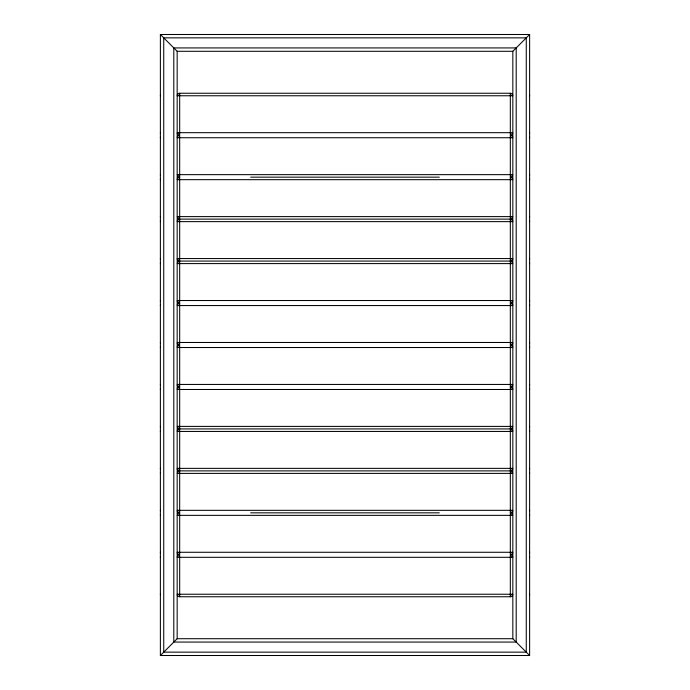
<?xml version="1.0" encoding="UTF-8"?>
<svg xmlns="http://www.w3.org/2000/svg" width="690" height="690" viewBox="0 0 690 690"><rect width="100%" height="100%" fill="white"/><g stroke="black" fill="none" stroke-linecap="round" stroke-linejoin="round"><path stroke-width="1.03" d="M178.995 133.368L179.676 132.687L178.788 133.058M178.995 175.329L179.676 174.648L178.788 175.01M178.995 217.281L179.676 216.608L178.788 216.971M178.995 259.242L179.676 258.56L178.788 258.931M178.995 301.202L179.676 300.521L178.788 300.892M178.995 343.163L179.676 342.481L178.788 342.852M178.995 385.123L179.676 384.442L178.788 384.813M529.618 655.5L512.834 638.716L512.834 51.284L529.618 34.5L160.382 34.5L160.382 655.5L529.618 655.5L529.618 34.5M178.995 427.084L179.676 426.403L178.788 426.774M511.005 95.082L510.324 95.763L511.212 95.392M178.995 469.045L179.676 468.363L178.788 468.726M511.005 137.043L510.324 137.724L511.212 137.353M178.995 511.005L179.676 510.324L178.788 510.686M511.005 178.995L510.324 179.676L511.212 179.314M178.995 552.957L179.676 552.276L178.788 552.647M511.005 220.955L510.324 221.637L511.212 221.274M178.995 594.918L179.676 594.237L178.788 594.607M511.005 262.916L510.324 263.597L511.212 263.226M160.382 655.5L177.166 638.716L177.166 51.284L160.382 34.5M511.005 304.877L510.324 305.558L511.212 305.187M511.005 346.837L510.324 347.519L511.212 347.148M511.005 388.798L510.324 389.479L511.212 389.108M511.005 430.758L510.324 431.44L511.212 431.069M511.005 472.719L510.324 473.392L511.212 473.03M511.005 514.671L510.324 515.352L511.212 514.99M511.005 556.632L510.324 557.313L511.212 556.942M177.166 51.284L512.834 51.284M177.244 95.108A2.518 2.518 0 0 1 179.676 93.245L510.324 93.245A2.518 2.518 0 0 1 512.756 95.108M160.382 95.763L160.468 95.763A2.518 2.518 0 0 1 160.468 95.108M177.244 95.763L512.756 95.763M529.532 95.763L529.618 95.763A2.518 2.518 0 0 0 529.532 95.108M160.382 132.687L160.468 132.687A2.518 2.518 0 0 0 160.468 133.334M177.244 132.687L512.756 132.687M529.532 132.687L529.618 132.687A2.518 2.518 0 0 1 529.532 133.334M160.382 137.724L160.468 137.724A2.518 2.518 0 0 1 160.468 137.069M177.244 137.724L512.756 137.724M529.532 137.724L529.618 137.724A2.518 2.518 0 0 0 529.532 137.069M160.382 174.648L160.468 174.648A2.518 2.518 0 0 0 160.468 175.295M177.244 174.648L512.756 174.648M529.532 174.648L529.618 174.648A2.518 2.518 0 0 1 529.532 175.295M250.686 177.166L439.314 177.166M160.382 179.676L160.468 179.676A2.518 2.518 0 0 1 160.468 179.029M177.244 179.676L512.756 179.676M529.532 179.676L529.618 179.676A2.518 2.518 0 0 0 529.532 179.029M160.382 216.608L160.468 216.608A2.518 2.518 0 0 0 160.468 217.255M177.244 216.608L512.756 216.608M529.532 216.608L529.618 216.608A2.518 2.518 0 0 1 529.532 217.255M177.503 217.859A2.518 2.518 0 0 0 179.676 219.118L510.324 219.118A2.518 2.518 0 0 0 512.498 217.859M160.382 221.637L160.468 221.637A2.518 2.518 0 0 1 160.468 220.99M177.244 221.637L512.756 221.637M529.532 221.637L529.618 221.637A2.518 2.518 0 0 0 529.532 220.99M160.382 258.56L160.468 258.56A2.518 2.518 0 0 0 160.468 259.216M177.244 258.56L512.756 258.56M529.532 258.56L529.618 258.56A2.518 2.518 0 0 1 529.532 259.216M177.503 262.338A2.518 2.518 0 0 1 179.676 261.079L510.324 261.079A2.518 2.518 0 0 1 512.498 262.338M160.382 263.597L160.468 263.597A2.518 2.518 0 0 1 160.468 262.95M177.244 263.597L512.756 263.597M529.532 263.597L529.618 263.597A2.518 2.518 0 0 0 529.532 262.95M160.382 300.521L160.468 300.521A2.518 2.518 0 0 0 160.468 301.176M177.244 300.521L512.756 300.521M529.532 300.521L529.618 300.521A2.518 2.518 0 0 1 529.532 301.176M160.382 305.558L160.468 305.558A2.518 2.518 0 0 1 160.468 304.902M177.244 305.558L512.756 305.558M529.532 305.558L529.618 305.558A2.518 2.518 0 0 0 529.532 304.902M160.382 342.481L160.468 342.481A2.518 2.518 0 0 0 160.468 343.137M177.244 342.481L512.756 342.481M529.532 342.481L529.618 342.481A2.518 2.518 0 0 1 529.532 343.137M160.382 347.519L160.468 347.519A2.518 2.518 0 0 1 160.468 346.863M177.244 347.519L512.756 347.519M529.532 347.519L529.618 347.519A2.518 2.518 0 0 0 529.532 346.863M160.382 384.442L160.468 384.442A2.518 2.518 0 0 0 160.468 385.098M177.244 384.442L512.756 384.442M529.532 384.442L529.618 384.442A2.518 2.518 0 0 1 529.532 385.098M160.382 389.479L160.468 389.479A2.518 2.518 0 0 1 160.468 388.824M177.244 389.479L512.756 389.479M529.532 389.479L529.618 389.479A2.518 2.518 0 0 0 529.532 388.824M160.382 426.403L160.468 426.403A2.518 2.518 0 0 0 160.468 427.05M177.244 426.403L512.756 426.403M529.532 426.403L529.618 426.403A2.518 2.518 0 0 1 529.532 427.05M177.503 427.662A2.518 2.518 0 0 0 179.676 428.921L510.324 428.921A2.518 2.518 0 0 0 512.498 427.662M160.382 431.44L160.468 431.44A2.518 2.518 0 0 1 160.468 430.784M177.244 431.44L512.756 431.44M529.532 431.44L529.618 431.44A2.518 2.518 0 0 0 529.532 430.784M160.382 468.363L160.468 468.363A2.518 2.518 0 0 0 160.468 469.01M177.244 468.363L512.756 468.363M529.532 468.363L529.618 468.363A2.518 2.518 0 0 1 529.532 469.01M177.503 472.141A2.518 2.518 0 0 1 179.676 470.882L510.324 470.882A2.518 2.518 0 0 1 512.498 472.141M160.382 473.392L160.468 473.392A2.518 2.518 0 0 1 160.468 472.745M177.244 473.392L512.756 473.392M529.532 473.392L529.618 473.392A2.518 2.518 0 0 0 529.532 472.745M160.382 510.324L160.468 510.324A2.518 2.518 0 0 0 160.468 510.971M177.244 510.324L512.756 510.324M529.532 510.324L529.618 510.324A2.518 2.518 0 0 1 529.532 510.971M250.686 512.834L439.314 512.834M160.382 515.352L160.468 515.352A2.518 2.518 0 0 1 160.468 514.706M177.244 515.352L512.756 515.352M529.532 515.352L529.618 515.352A2.518 2.518 0 0 0 529.532 514.706M160.382 552.276L160.468 552.276A2.518 2.518 0 0 0 160.468 552.932M177.244 552.276L512.756 552.276M529.532 552.276L529.618 552.276A2.518 2.518 0 0 1 529.532 552.932M160.382 557.313L160.468 557.313A2.518 2.518 0 0 1 160.468 556.666M177.244 557.313L512.756 557.313M529.532 557.313L529.618 557.313A2.518 2.518 0 0 0 529.532 556.666M160.382 594.237L160.468 594.237A2.518 2.518 0 0 0 160.468 594.892M177.244 594.237L512.756 594.237M529.532 594.237L529.618 594.237A2.518 2.518 0 0 1 529.532 594.892M177.244 594.892A2.518 2.518 0 0 0 179.676 596.755L510.324 596.755A2.518 2.518 0 0 0 512.756 594.892M177.166 638.716L512.834 638.716M529.075 655.405L529.592 655.405M511.005 133.368L510.324 132.687L510.686 133.575M511.005 175.329L510.324 174.648L510.686 175.536M511.005 217.281L510.324 216.608L510.686 217.497M511.005 259.242L510.324 258.56L510.686 259.457M511.005 301.202L510.324 300.521L510.686 301.409M511.005 343.163L510.324 342.481L510.686 343.37M511.005 385.123L510.324 384.442L510.686 385.331M178.995 95.082L179.676 95.763L179.314 94.875M511.005 427.084L510.324 426.403L510.686 427.291M178.995 137.043L179.676 137.724L179.314 136.827M511.005 469.045L510.324 468.363L510.686 469.252M178.995 178.995L179.676 179.676L179.314 178.788M511.005 511.005L510.324 510.324L510.686 511.212M178.995 220.955L179.676 221.637L179.314 220.748M511.005 552.957L510.324 552.276L510.686 553.173M178.995 262.916L179.676 263.597L179.314 262.709M511.005 594.918L510.324 594.237L510.686 595.125M178.995 304.877L179.676 305.558L179.314 304.67M178.995 346.837L179.676 347.519L179.314 346.63M178.995 388.798L179.676 389.479L179.314 388.591M178.995 430.758L179.676 431.44L179.314 430.543M178.995 472.719L179.676 473.392L179.314 472.503M178.995 514.671L179.676 515.352L179.314 514.464M178.995 556.632L179.676 557.313L179.314 556.425M510.324 93.245L510.324 596.755M179.676 93.245L179.676 596.755M512.756 259.216A2.518 2.518 0 0 1 510.324 261.079M179.676 261.079A2.518 2.518 0 0 1 177.244 259.216M512.756 301.176A2.518 2.518 0 0 1 510.324 303.039A2.518 2.518 0 0 1 512.756 304.902M177.244 301.176A2.518 2.518 0 0 0 179.676 303.039A2.518 2.518 0 0 0 177.244 304.902M510.971 135.292A2.518 2.518 0 0 1 512.756 137.069M512.498 175.907A2.518 2.518 0 0 1 510.324 177.166A2.518 2.518 0 0 1 512.756 179.029M177.503 175.907A2.518 2.518 0 0 0 179.676 177.166A2.518 2.518 0 0 0 177.244 179.029M177.244 137.069A2.518 2.518 0 0 1 179.029 135.292M512.756 133.334A2.518 2.518 0 0 1 510.971 135.119M179.029 135.119A2.518 2.518 0 0 1 177.244 133.334M177.244 220.99A2.518 2.518 0 0 1 179.676 219.118M510.324 219.118A2.518 2.518 0 0 1 512.756 220.99M510.971 554.881A2.518 2.518 0 0 1 512.756 556.666M177.244 556.666A2.518 2.518 0 0 1 179.029 554.881M510.971 345.086A2.518 2.518 0 0 1 512.756 346.863M512.756 385.098A2.518 2.518 0 0 1 510.324 386.961A2.518 2.518 0 0 1 512.756 388.824M177.244 385.098A2.518 2.518 0 0 0 179.676 386.961A2.518 2.518 0 0 0 177.244 388.824M177.244 346.863A2.518 2.518 0 0 1 179.029 345.086M179.676 470.882A2.518 2.518 0 0 1 177.244 469.01M512.756 469.01A2.518 2.518 0 0 1 510.324 470.882M177.244 510.971A2.518 2.518 0 0 0 179.676 512.834A2.518 2.518 0 0 0 177.503 514.093M512.756 510.971A2.518 2.518 0 0 1 510.324 512.834A2.518 2.518 0 0 1 512.498 514.093M510.324 428.921A2.518 2.518 0 0 1 512.756 430.784M177.244 430.784A2.518 2.518 0 0 1 179.676 428.921M179.029 554.708A2.518 2.518 0 0 1 177.244 552.932M512.756 552.932A2.518 2.518 0 0 1 510.971 554.708M512.756 343.137A2.518 2.518 0 0 1 510.971 344.914M179.029 344.914A2.518 2.518 0 0 1 177.244 343.137M526.263 37.855L163.737 37.855L163.737 652.145L526.263 652.145L526.263 37.855M516.198 47.929L173.802 47.929L173.802 642.071L516.198 642.071L516.198 47.929"/></g></svg>
